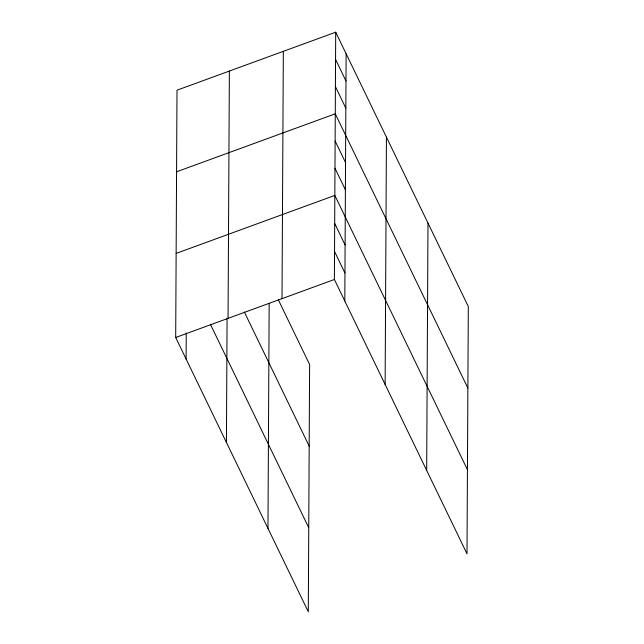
<?xml version="1.0" encoding="UTF-8"?>
<svg xmlns="http://www.w3.org/2000/svg" width="644" height="644" viewBox="0 0 644 644"><rect width="100%" height="100%" fill="white"/><g stroke="black" fill="none" stroke-linecap="round" stroke-linejoin="round"><path stroke-width="0.97" d="M278.393 299.927L309.611 364.504L308.299 611.8L175.691 337.488L177.003 90.192L335.701 32.2L468.309 306.512L466.997 553.808L334.389 279.496L335.701 32.2M186.1 359.03L186.245 333.004M226.43 442.444L227.082 318.53M228.057 318.353L229.377 71.049M267.968 528.386L269.168 303.437M282.016 298.631L283.336 51.335M344.806 301.046L346.118 53.75M385.128 384.46L386.44 137.156M426.674 470.402L427.986 223.098M176.569 171.795L335.266 113.811L467.882 388.123M176.134 253.406L334.832 195.414L467.447 469.734M175.691 337.488L334.389 279.496M335.556 59.401L345.973 80.951M335.411 86.602L345.828 108.152M335.122 141.012L345.538 162.554M334.977 168.213L345.393 189.763M334.687 223.444L345.103 244.994M334.534 251.474L344.951 273.016M244.366 312.034L309.176 446.115M210.395 324.278L308.742 527.718"/></g></svg>
